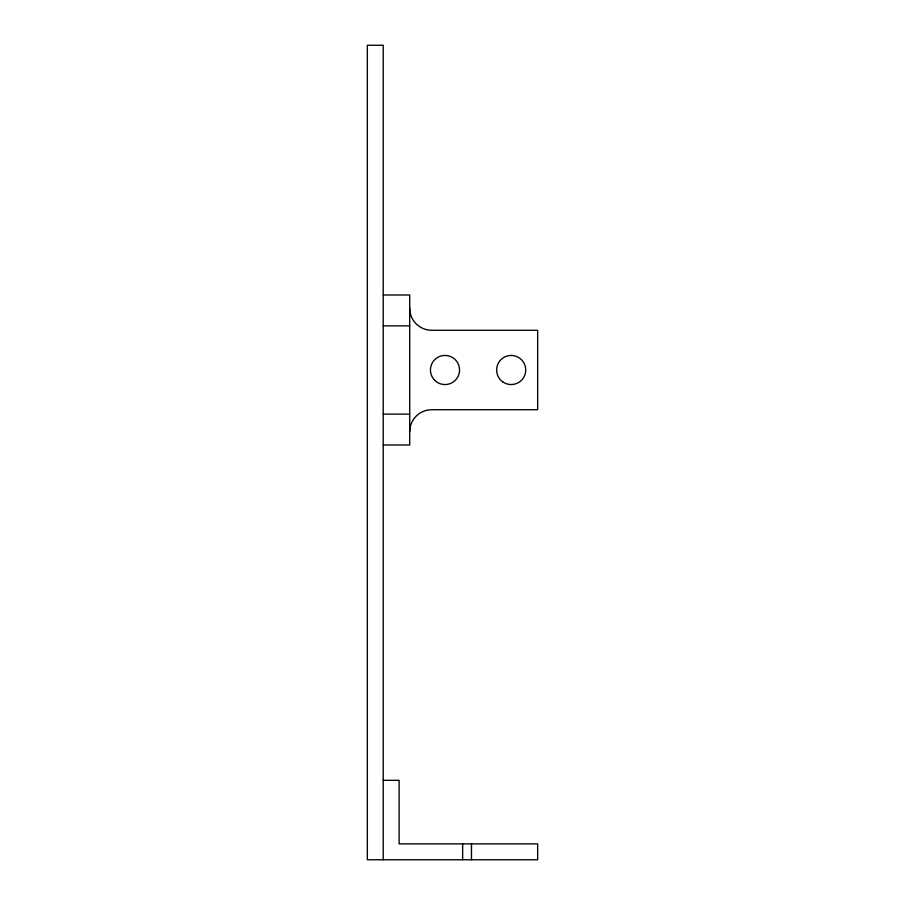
<?xml version="1.0" encoding="UTF-8"?>
<svg xmlns="http://www.w3.org/2000/svg" width="905" height="905" viewBox="0 0 905 905"><rect width="100%" height="100%" fill="white"/><g stroke="black" fill="none" stroke-linecap="round" stroke-linejoin="round"><path stroke-width="1.36" d="M383.222 294.985L409.705 294.985L409.705 445L383.222 445M383.222 325.868L409.705 325.868M383.222 414.117L409.705 414.117M383.222 780.325L399.116 780.325L399.116 843.867L537.66 843.867L537.66 859.75L367.34 859.75L367.34 45.25L383.222 45.25L383.222 859.75M471.471 843.867L471.471 859.75M462.647 843.867L462.647 859.75M409.705 308.22A22.059 22.059 0 0 0 431.764 330.28L537.66 330.28L537.66 409.705L431.764 409.705A22.059 22.059 0 0 0 409.705 431.764M502.716 381.831A14.559 14.559 0 0 0 525.669 371.401A14.559 14.559 0 0 0 505.16 356.74A14.559 14.559 0 0 0 502.716 381.831M434.705 380.292A14.559 14.559 0 0 0 459.061 373.765A14.559 14.559 0 0 0 441.233 355.925A14.559 14.559 0 0 0 434.705 380.292"/></g></svg>
